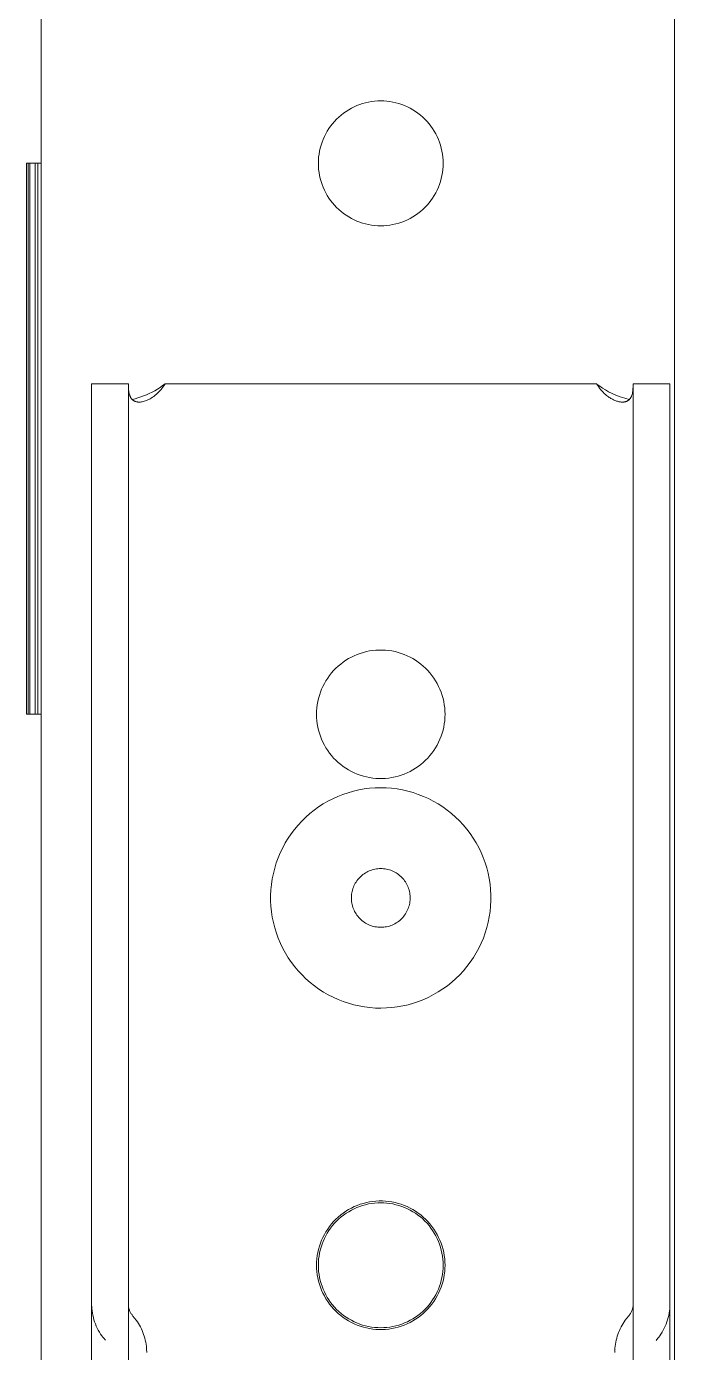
# Model space of a CAD drawing. Header units: millimetres. Extents: x -999 to 4635, y -962 to 3668.
# Drawn here: x -695.2 to -659.9, y 2440.3 to 2512.4 of the extents above; entities that cross this region are included whole.
import ezdxf

# ---------------------------------------------------------------- set-up
doc = ezdxf.new("R2010")
doc.units = ezdxf.units.MM
doc.layers.add('GORUNEN', color=7, linetype='Continuous', lineweight=9)

msp = doc.modelspace()

# ---------------------------------------------------------------- linework, layer by layer
at = {"layer": 'GORUNEN'}
for points in [[(-694.356, 2515), (-694.356, 330)], [(-659.856, 35), (-659.856, 2515)], [(-675.856, 2508.4), (-676.023, 2508.396), (-676.189, 2508.384), (-676.355, 2508.363), (-676.519, 2508.335), (-676.682, 2508.298), (-676.843, 2508.254), (-677.002, 2508.201), (-677.157, 2508.141), (-677.31, 2508.074), (-677.459, 2507.999), (-677.604, 2507.916), (-677.745, 2507.827), (-677.881, 2507.731), (-678.013, 2507.628), (-678.139, 2507.519), (-678.26, 2507.404), (-678.375, 2507.283), (-678.484, 2507.157), (-678.587, 2507.025), (-678.683, 2506.889), (-678.772, 2506.748), (-678.855, 2506.603), (-678.93, 2506.454), (-678.997, 2506.301), (-679.057, 2506.145), (-679.11, 2505.987), (-679.154, 2505.826), (-679.191, 2505.663), (-679.219, 2505.499), (-679.24, 2505.333), (-679.252, 2505.167), (-679.256, 2505)], [(-672.456, 2505), (-672.46, 2505.167), (-672.472, 2505.333), (-672.493, 2505.499), (-672.521, 2505.663), (-672.558, 2505.826), (-672.602, 2505.987), (-672.655, 2506.145), (-672.715, 2506.301), (-672.783, 2506.454), (-672.858, 2506.603), (-672.94, 2506.748), (-673.029, 2506.889), (-673.125, 2507.025), (-673.228, 2507.157), (-673.337, 2507.283), (-673.452, 2507.404), (-673.573, 2507.519), (-673.699, 2507.628), (-673.831, 2507.731), (-673.967, 2507.827), (-674.108, 2507.916), (-674.253, 2507.999), (-674.402, 2508.074), (-674.555, 2508.141), (-674.711, 2508.201), (-674.869, 2508.254), (-675.03, 2508.298), (-675.193, 2508.335), (-675.357, 2508.363), (-675.523, 2508.384), (-675.689, 2508.396), (-675.856, 2508.4)], [(-695.153, 2475), (-695.153, 2505)], [(-695.153, 2505), (-695.061, 2505)], [(-695.153, 2475), (-695.153, 2505)], [(-694.971, 2505), (-695.061, 2505)], [(-695.061, 2475), (-695.061, 2505)], [(-694.971, 2505), (-694.69, 2505)], [(-694.971, 2475), (-694.971, 2505)], [(-694.533, 2505), (-694.69, 2505)], [(-694.69, 2475), (-694.69, 2505)], [(-694.533, 2505), (-694.356, 2505)], [(-694.533, 2475), (-694.533, 2505)], [(-679.256, 2505), (-679.252, 2504.833), (-679.24, 2504.667), (-679.219, 2504.501), (-679.191, 2504.337), (-679.154, 2504.174), (-679.11, 2504.013), (-679.057, 2503.855), (-678.997, 2503.699), (-678.93, 2503.546), (-678.855, 2503.397), (-678.772, 2503.252), (-678.683, 2503.111), (-678.587, 2502.975), (-678.484, 2502.843), (-678.375, 2502.717), (-678.26, 2502.596), (-678.139, 2502.481), (-678.013, 2502.372), (-677.881, 2502.269), (-677.745, 2502.173), (-677.604, 2502.084), (-677.459, 2502.001), (-677.31, 2501.926), (-677.157, 2501.859), (-677.002, 2501.799), (-676.843, 2501.746), (-676.682, 2501.702), (-676.519, 2501.665), (-676.355, 2501.637), (-676.189, 2501.616), (-676.023, 2501.604), (-675.856, 2501.6)], [(-675.856, 2501.6), (-675.689, 2501.604), (-675.523, 2501.616), (-675.357, 2501.637), (-675.193, 2501.665), (-675.03, 2501.702), (-674.869, 2501.746), (-674.711, 2501.799), (-674.555, 2501.859), (-674.402, 2501.926), (-674.253, 2502.001), (-674.108, 2502.084), (-673.967, 2502.173), (-673.831, 2502.269), (-673.699, 2502.372), (-673.573, 2502.481), (-673.452, 2502.596), (-673.337, 2502.717), (-673.228, 2502.843), (-673.125, 2502.975), (-673.029, 2503.111), (-672.94, 2503.252), (-672.858, 2503.397), (-672.783, 2503.546), (-672.715, 2503.699), (-672.655, 2503.855), (-672.602, 2504.013), (-672.558, 2504.174), (-672.521, 2504.337), (-672.493, 2504.501), (-672.472, 2504.667), (-672.46, 2504.833), (-672.456, 2505)], [(-691.606, 2473), (-691.606, 2493)], [(-689.606, 2493), (-691.606, 2493)], [(-689.606, 2493), (-691.606, 2493)], [(-689.606, 2473), (-689.606, 2493)], [(-689.02, 2492), (-689.056, 2492.001), (-689.088, 2492.003), (-689.116, 2492.007), (-689.143, 2492.011), (-689.169, 2492.017), (-689.195, 2492.023), (-689.217, 2492.03), (-689.237, 2492.038), (-689.256, 2492.045), (-689.275, 2492.054), (-689.293, 2492.064), (-689.311, 2492.074), (-689.328, 2492.085), (-689.345, 2492.097), (-689.361, 2492.109), (-689.377, 2492.123), (-689.392, 2492.137), (-689.406, 2492.152), (-689.42, 2492.167), (-689.434, 2492.184), (-689.447, 2492.201), (-689.459, 2492.219), (-689.471, 2492.238), (-689.483, 2492.258), (-689.493, 2492.279), (-689.504, 2492.3), (-689.513, 2492.323), (-689.523, 2492.346), (-689.531, 2492.37), (-689.54, 2492.395), (-689.547, 2492.42), (-689.557, 2492.456), (-689.566, 2492.498), (-689.575, 2492.542), (-689.582, 2492.587), (-689.59, 2492.651), (-689.597, 2492.727), (-689.602, 2492.808), (-689.605, 2492.901), (-689.606, 2493)], [(-687.606, 2493), (-687.738, 2492.896), (-687.876, 2492.798), (-688.019, 2492.706), (-688.165, 2492.62), (-688.315, 2492.54), (-688.467, 2492.466), (-688.621, 2492.398), (-688.776, 2492.335), (-688.932, 2492.278), (-689.087, 2492.227), (-689.242, 2492.181), (-689.395, 2492.14)], [(-687.606, 2493), (-687.676, 2492.89), (-687.75, 2492.786), (-687.826, 2492.689), (-687.904, 2492.599), (-687.984, 2492.516), (-688.065, 2492.439), (-688.147, 2492.369), (-688.221, 2492.312), (-688.288, 2492.264), (-688.355, 2492.221), (-688.421, 2492.182), (-688.487, 2492.147), (-688.552, 2492.115), (-688.616, 2492.088), (-688.68, 2492.064), (-688.742, 2492.044), (-688.797, 2492.029), (-688.845, 2492.018), (-688.892, 2492.01), (-688.938, 2492.004), (-688.979, 2492.001), (-689, 2492), (-689.02, 2492)], [(-664.106, 2493), (-687.606, 2493)], [(-662.317, 2492.14), (-662.566, 2492.209), (-662.818, 2492.291), (-663.044, 2492.378), (-663.247, 2492.467), (-663.446, 2492.566), (-663.621, 2492.663), (-663.775, 2492.758), (-663.923, 2492.859), (-664.016, 2492.928), (-664.106, 2493)], [(-662.692, 2492), (-662.729, 2492.001), (-662.767, 2492.004), (-662.806, 2492.008), (-662.845, 2492.014), (-662.885, 2492.022), (-662.927, 2492.032), (-662.968, 2492.043), (-663.011, 2492.056), (-663.054, 2492.071), (-663.097, 2492.088), (-663.141, 2492.107), (-663.186, 2492.127), (-663.231, 2492.15), (-663.276, 2492.174), (-663.321, 2492.2), (-663.367, 2492.228), (-663.413, 2492.258), (-663.459, 2492.289), (-663.505, 2492.323), (-663.551, 2492.359), (-663.612, 2492.409), (-663.68, 2492.47), (-663.747, 2492.536), (-663.814, 2492.606), (-663.879, 2492.681), (-663.942, 2492.76), (-664.004, 2492.844), (-664.056, 2492.92), (-664.106, 2493)], [(-662.106, 2493), (-662.109, 2492.835), (-662.117, 2492.699), (-662.127, 2492.608), (-662.139, 2492.53), (-662.152, 2492.471), (-662.165, 2492.42), (-662.178, 2492.377), (-662.192, 2492.34), (-662.205, 2492.308), (-662.217, 2492.281), (-662.231, 2492.255), (-662.245, 2492.231), (-662.259, 2492.21), (-662.272, 2492.192), (-662.285, 2492.175), (-662.299, 2492.159), (-662.313, 2492.144), (-662.328, 2492.129), (-662.344, 2492.115), (-662.36, 2492.102), (-662.377, 2492.09), (-662.394, 2492.078), (-662.412, 2492.068), (-662.43, 2492.058), (-662.449, 2492.049), (-662.468, 2492.04), (-662.488, 2492.033), (-662.508, 2492.026), (-662.529, 2492.02), (-662.55, 2492.015), (-662.572, 2492.011), (-662.594, 2492.007), (-662.617, 2492.004), (-662.64, 2492.002), (-662.664, 2492.001), (-662.678, 2492), (-662.692, 2492)], [(-662.106, 2493), (-660.106, 2493)], [(-662.106, 2493), (-662.106, 2473)], [(-660.106, 2493), (-660.106, 2473)], [(-672.356, 2475), (-672.36, 2475.174), (-672.373, 2475.348), (-672.395, 2475.522), (-672.425, 2475.694), (-672.464, 2475.864), (-672.512, 2476.032), (-672.567, 2476.197), (-672.631, 2476.36), (-672.703, 2476.519), (-672.782, 2476.674), (-672.87, 2476.825), (-672.964, 2476.972), (-673.066, 2477.113), (-673.175, 2477.25), (-673.29, 2477.381), (-673.412, 2477.506), (-673.54, 2477.624), (-673.674, 2477.736), (-673.813, 2477.842), (-673.957, 2477.94), (-674.106, 2478.031), (-674.259, 2478.115), (-674.417, 2478.19), (-674.577, 2478.258), (-674.741, 2478.318), (-674.908, 2478.369), (-675.077, 2478.412), (-675.248, 2478.447), (-675.421, 2478.473), (-675.595, 2478.49), (-675.769, 2478.499), (-675.943, 2478.499), (-676.118, 2478.49), (-676.291, 2478.473), (-676.464, 2478.447), (-676.635, 2478.412), (-676.804, 2478.369), (-676.971, 2478.318), (-677.135, 2478.258), (-677.296, 2478.19), (-677.453, 2478.115), (-677.606, 2478.031), (-677.755, 2477.94), (-677.899, 2477.842), (-678.038, 2477.736), (-678.172, 2477.624), (-678.3, 2477.506), (-678.422, 2477.381), (-678.537, 2477.25), (-678.646, 2477.113), (-678.748, 2476.972), (-678.843, 2476.825), (-678.93, 2476.674), (-679.009, 2476.519), (-679.081, 2476.36), (-679.145, 2476.197), (-679.201, 2476.032), (-679.248, 2475.864), (-679.287, 2475.694), (-679.317, 2475.522), (-679.339, 2475.348), (-679.352, 2475.174), (-679.356, 2475)], [(-695.153, 2475), (-695.061, 2475)], [(-694.971, 2475), (-695.061, 2475)], [(-694.971, 2475), (-694.69, 2475)], [(-694.533, 2475), (-694.69, 2475)], [(-694.533, 2475), (-694.356, 2475)], [(-679.356, 2475), (-679.352, 2474.826), (-679.339, 2474.652), (-679.317, 2474.478), (-679.287, 2474.306), (-679.248, 2474.136), (-679.201, 2473.968), (-679.145, 2473.803), (-679.081, 2473.64), (-679.009, 2473.481), (-678.93, 2473.326), (-678.843, 2473.175), (-678.748, 2473.028), (-678.646, 2472.887), (-678.537, 2472.75), (-678.422, 2472.619), (-678.3, 2472.494), (-678.172, 2472.376), (-678.038, 2472.264), (-677.899, 2472.158), (-677.755, 2472.06), (-677.606, 2471.969), (-677.453, 2471.885), (-677.296, 2471.81), (-677.135, 2471.742), (-676.971, 2471.682), (-676.804, 2471.631), (-676.635, 2471.588), (-676.464, 2471.553), (-676.291, 2471.527), (-676.118, 2471.51), (-675.943, 2471.501), (-675.769, 2471.501), (-675.595, 2471.51), (-675.421, 2471.527), (-675.248, 2471.553), (-675.077, 2471.588), (-674.908, 2471.631), (-674.741, 2471.682), (-674.577, 2471.742), (-674.417, 2471.81), (-674.259, 2471.885), (-674.106, 2471.969), (-673.957, 2472.06), (-673.813, 2472.158), (-673.674, 2472.264), (-673.54, 2472.376), (-673.412, 2472.494), (-673.29, 2472.619), (-673.175, 2472.75), (-673.066, 2472.887), (-672.964, 2473.028), (-672.87, 2473.175), (-672.782, 2473.326), (-672.703, 2473.481), (-672.631, 2473.64), (-672.567, 2473.803), (-672.512, 2473.968), (-672.464, 2474.136), (-672.425, 2474.306), (-672.395, 2474.478), (-672.373, 2474.652), (-672.36, 2474.826), (-672.356, 2475)], [(-691.606, 2473), (-691.606, 2377.21)], [(-689.606, 2377.21), (-689.606, 2473)], [(-662.106, 2473), (-662.106, 2377.21)], [(-660.106, 2377.21), (-660.106, 2473)], [(-672.98, 2459.735), (-672.721, 2459.884), (-672.47, 2460.047), (-672.227, 2460.222), (-671.993, 2460.409), (-671.769, 2460.607), (-671.555, 2460.816), (-671.352, 2461.036), (-671.16, 2461.265), (-670.98, 2461.504), (-670.812, 2461.751), (-670.656, 2462.007), (-670.513, 2462.27), (-670.384, 2462.54), (-670.268, 2462.815), (-670.166, 2463.097), (-670.078, 2463.383), (-670.005, 2463.673), (-669.946, 2463.966), (-669.902, 2464.262), (-669.872, 2464.56), (-669.858, 2464.858), (-669.858, 2465.158), (-669.873, 2465.456), (-669.904, 2465.754), (-669.949, 2466.05), (-670.008, 2466.343), (-670.083, 2466.633), (-670.171, 2466.919), (-670.274, 2467.199), (-670.39, 2467.475), (-670.521, 2467.744), (-670.664, 2468.007), (-670.82, 2468.262), (-670.989, 2468.509), (-671.17, 2468.747), (-671.363, 2468.976), (-671.566, 2469.195), (-671.781, 2469.404), (-672.005, 2469.601), (-672.24, 2469.788), (-672.483, 2469.962), (-672.734, 2470.124), (-672.994, 2470.273), (-673.26, 2470.409), (-673.533, 2470.532), (-673.811, 2470.641), (-674.095, 2470.736), (-674.383, 2470.816), (-674.675, 2470.883), (-674.97, 2470.934), (-675.267, 2470.971), (-675.565, 2470.993), (-675.864, 2471), (-676.163, 2470.992), (-676.461, 2470.969), (-676.758, 2470.932), (-677.053, 2470.879), (-677.344, 2470.812), (-677.632, 2470.731), (-677.916, 2470.635), (-678.194, 2470.526), (-678.467, 2470.402), (-678.733, 2470.265)], [(-678.733, 2470.265), (-678.992, 2470.116), (-679.243, 2469.953), (-679.485, 2469.778), (-679.719, 2469.591), (-679.943, 2469.393), (-680.157, 2469.184), (-680.36, 2468.964), (-680.552, 2468.735), (-680.732, 2468.496), (-680.901, 2468.249), (-681.056, 2467.993), (-681.199, 2467.73), (-681.328, 2467.46), (-681.444, 2467.185), (-681.546, 2466.903), (-681.634, 2466.617), (-681.707, 2466.327), (-681.766, 2466.034), (-681.811, 2465.738), (-681.84, 2465.44), (-681.854, 2465.142), (-681.854, 2464.842), (-681.839, 2464.544), (-681.809, 2464.246), (-681.764, 2463.95), (-681.704, 2463.657), (-681.63, 2463.367), (-681.541, 2463.081), (-681.438, 2462.801), (-681.322, 2462.525), (-681.192, 2462.256), (-681.048, 2461.993), (-680.892, 2461.738), (-680.723, 2461.491), (-680.542, 2461.253), (-680.349, 2461.024), (-680.146, 2460.805), (-679.931, 2460.596), (-679.707, 2460.399), (-679.473, 2460.212), (-679.229, 2460.038), (-678.978, 2459.876), (-678.719, 2459.727), (-678.452, 2459.591), (-678.179, 2459.468), (-677.901, 2459.359), (-677.617, 2459.264), (-677.329, 2459.184), (-677.037, 2459.117), (-676.742, 2459.066), (-676.446, 2459.029), (-676.147, 2459.007), (-675.848, 2459), (-675.549, 2459.008), (-675.251, 2459.031), (-674.954, 2459.068), (-674.659, 2459.121), (-674.368, 2459.188), (-674.08, 2459.269), (-673.796, 2459.365), (-673.518, 2459.474), (-673.246, 2459.598), (-672.98, 2459.735)], [(-676.623, 2466.404), (-676.692, 2466.364), (-676.759, 2466.321), (-676.824, 2466.274), (-676.886, 2466.224), (-676.946, 2466.171), (-677.003, 2466.116), (-677.057, 2466.057), (-677.108, 2465.996), (-677.156, 2465.932), (-677.201, 2465.866), (-677.243, 2465.798), (-677.281, 2465.728), (-677.315, 2465.656), (-677.346, 2465.583), (-677.373, 2465.508), (-677.397, 2465.431), (-677.416, 2465.354), (-677.432, 2465.276), (-677.444, 2465.197), (-677.452, 2465.117), (-677.456, 2465.038), (-677.456, 2464.958), (-677.451, 2464.878), (-677.443, 2464.799), (-677.431, 2464.72), (-677.415, 2464.642), (-677.396, 2464.565), (-677.372, 2464.488), (-677.345, 2464.413), (-677.314, 2464.34), (-677.279, 2464.268), (-677.241, 2464.198), (-677.199, 2464.13), (-677.154, 2464.064), (-677.106, 2464.001), (-677.054, 2463.94), (-677, 2463.881), (-676.943, 2463.826), (-676.883, 2463.773), (-676.82, 2463.723), (-676.756, 2463.677), (-676.689, 2463.634), (-676.619, 2463.594), (-676.548, 2463.558), (-676.476, 2463.525), (-676.401, 2463.496), (-676.326, 2463.47), (-676.249, 2463.449), (-676.171, 2463.431), (-676.092, 2463.418), (-676.013, 2463.408), (-675.934, 2463.402), (-675.854, 2463.4), (-675.774, 2463.402), (-675.695, 2463.408), (-675.616, 2463.418), (-675.537, 2463.432), (-675.459, 2463.45), (-675.382, 2463.472), (-675.307, 2463.497), (-675.233, 2463.526), (-675.16, 2463.559), (-675.089, 2463.596)], [(-675.089, 2463.596), (-675.02, 2463.636), (-674.953, 2463.679), (-674.888, 2463.726), (-674.826, 2463.776), (-674.766, 2463.829), (-674.709, 2463.884), (-674.655, 2463.943), (-674.604, 2464.004), (-674.556, 2464.068), (-674.511, 2464.134), (-674.469, 2464.202), (-674.431, 2464.272), (-674.397, 2464.344), (-674.366, 2464.417), (-674.339, 2464.492), (-674.315, 2464.569), (-674.296, 2464.646), (-674.28, 2464.724), (-674.268, 2464.803), (-674.26, 2464.883), (-674.257, 2464.962), (-674.257, 2465.042), (-674.261, 2465.122), (-674.269, 2465.201), (-674.281, 2465.28), (-674.297, 2465.358), (-674.316, 2465.435), (-674.34, 2465.512), (-674.367, 2465.587), (-674.399, 2465.66), (-674.433, 2465.732), (-674.472, 2465.802), (-674.513, 2465.87), (-674.558, 2465.936), (-674.606, 2465.999), (-674.658, 2466.06), (-674.712, 2466.119), (-674.769, 2466.174), (-674.829, 2466.227), (-674.892, 2466.277), (-674.957, 2466.323), (-675.024, 2466.366), (-675.093, 2466.406), (-675.164, 2466.442), (-675.237, 2466.475), (-675.311, 2466.504), (-675.387, 2466.53), (-675.463, 2466.551), (-675.541, 2466.569), (-675.62, 2466.582), (-675.699, 2466.592), (-675.778, 2466.598), (-675.858, 2466.6), (-675.938, 2466.598), (-676.018, 2466.592), (-676.097, 2466.582), (-676.175, 2466.568), (-676.253, 2466.55), (-676.33, 2466.528), (-676.405, 2466.503), (-676.48, 2466.474), (-676.552, 2466.441), (-676.623, 2466.404)], [(-672.356, 2445), (-672.36, 2445.174), (-672.373, 2445.348), (-672.395, 2445.522), (-672.425, 2445.694), (-672.464, 2445.864), (-672.512, 2446.032), (-672.567, 2446.197), (-672.631, 2446.36), (-672.703, 2446.519), (-672.782, 2446.674), (-672.87, 2446.825), (-672.964, 2446.972), (-673.066, 2447.113), (-673.175, 2447.25), (-673.29, 2447.381), (-673.412, 2447.506), (-673.54, 2447.624), (-673.674, 2447.736), (-673.813, 2447.842), (-673.957, 2447.94), (-674.106, 2448.031), (-674.259, 2448.115), (-674.417, 2448.19), (-674.577, 2448.258), (-674.741, 2448.318), (-674.908, 2448.369), (-675.077, 2448.412), (-675.248, 2448.447), (-675.421, 2448.473), (-675.595, 2448.49), (-675.769, 2448.499), (-675.943, 2448.499), (-676.118, 2448.49), (-676.291, 2448.473), (-676.464, 2448.447), (-676.635, 2448.412), (-676.804, 2448.369), (-676.971, 2448.318), (-677.135, 2448.258), (-677.296, 2448.19), (-677.453, 2448.115), (-677.606, 2448.031), (-677.755, 2447.94), (-677.899, 2447.842), (-678.038, 2447.736), (-678.172, 2447.624), (-678.3, 2447.506), (-678.422, 2447.381), (-678.537, 2447.25), (-678.646, 2447.113), (-678.748, 2446.972), (-678.843, 2446.825), (-678.93, 2446.674), (-679.009, 2446.519), (-679.081, 2446.36), (-679.145, 2446.197), (-679.201, 2446.032), (-679.248, 2445.864), (-679.287, 2445.694), (-679.317, 2445.522), (-679.339, 2445.348), (-679.352, 2445.174), (-679.356, 2445)], [(-675.856, 2448.4), (-676.023, 2448.396), (-676.189, 2448.384), (-676.355, 2448.363), (-676.519, 2448.335), (-676.682, 2448.298), (-676.843, 2448.254), (-677.002, 2448.201), (-677.157, 2448.141), (-677.31, 2448.074), (-677.459, 2447.999), (-677.604, 2447.916), (-677.745, 2447.827), (-677.881, 2447.731), (-678.013, 2447.628), (-678.139, 2447.519), (-678.26, 2447.404), (-678.375, 2447.283), (-678.484, 2447.157), (-678.587, 2447.025), (-678.683, 2446.889), (-678.772, 2446.748), (-678.855, 2446.603), (-678.93, 2446.454), (-678.997, 2446.301), (-679.057, 2446.145), (-679.11, 2445.987), (-679.154, 2445.826), (-679.191, 2445.663), (-679.219, 2445.499), (-679.24, 2445.333), (-679.252, 2445.167), (-679.256, 2445)], [(-672.456, 2445), (-672.46, 2445.167), (-672.472, 2445.333), (-672.493, 2445.499), (-672.521, 2445.663), (-672.558, 2445.826), (-672.602, 2445.987), (-672.655, 2446.145), (-672.715, 2446.301), (-672.783, 2446.454), (-672.858, 2446.603), (-672.94, 2446.748), (-673.029, 2446.889), (-673.125, 2447.025), (-673.228, 2447.157), (-673.337, 2447.283), (-673.452, 2447.404), (-673.573, 2447.519), (-673.699, 2447.628), (-673.831, 2447.731), (-673.967, 2447.827), (-674.108, 2447.916), (-674.253, 2447.999), (-674.402, 2448.074), (-674.555, 2448.141), (-674.711, 2448.201), (-674.869, 2448.254), (-675.03, 2448.298), (-675.193, 2448.335), (-675.357, 2448.363), (-675.523, 2448.384), (-675.689, 2448.396), (-675.856, 2448.4)], [(-679.356, 2445), (-679.352, 2444.826), (-679.339, 2444.652), (-679.317, 2444.478), (-679.287, 2444.306), (-679.248, 2444.136), (-679.201, 2443.968), (-679.145, 2443.803), (-679.081, 2443.64), (-679.009, 2443.481), (-678.93, 2443.326), (-678.843, 2443.175), (-678.748, 2443.028), (-678.646, 2442.887), (-678.537, 2442.75), (-678.422, 2442.619), (-678.3, 2442.494), (-678.172, 2442.376), (-678.038, 2442.264), (-677.899, 2442.158), (-677.755, 2442.06), (-677.606, 2441.969), (-677.453, 2441.885), (-677.296, 2441.81), (-677.135, 2441.742), (-676.971, 2441.682), (-676.804, 2441.631), (-676.635, 2441.588), (-676.464, 2441.553), (-676.291, 2441.527), (-676.118, 2441.51), (-675.943, 2441.501), (-675.769, 2441.501), (-675.595, 2441.51), (-675.421, 2441.527), (-675.248, 2441.553), (-675.077, 2441.588), (-674.908, 2441.631), (-674.741, 2441.682), (-674.577, 2441.742), (-674.417, 2441.81), (-674.259, 2441.885), (-674.106, 2441.969), (-673.957, 2442.06), (-673.813, 2442.158), (-673.674, 2442.264), (-673.54, 2442.376), (-673.412, 2442.494), (-673.29, 2442.619), (-673.175, 2442.75), (-673.066, 2442.887), (-672.964, 2443.028), (-672.87, 2443.175), (-672.782, 2443.326), (-672.703, 2443.481), (-672.631, 2443.64), (-672.567, 2443.803), (-672.512, 2443.968), (-672.464, 2444.136), (-672.425, 2444.306), (-672.395, 2444.478), (-672.373, 2444.652), (-672.36, 2444.826), (-672.356, 2445)], [(-679.256, 2445), (-679.252, 2444.833), (-679.24, 2444.667), (-679.219, 2444.501), (-679.191, 2444.337), (-679.154, 2444.174), (-679.11, 2444.013), (-679.057, 2443.855), (-678.997, 2443.699), (-678.93, 2443.546), (-678.855, 2443.397), (-678.772, 2443.252), (-678.683, 2443.111), (-678.587, 2442.975), (-678.484, 2442.843), (-678.375, 2442.717), (-678.26, 2442.596), (-678.139, 2442.481), (-678.013, 2442.372), (-677.881, 2442.269), (-677.745, 2442.173), (-677.604, 2442.084), (-677.459, 2442.001), (-677.31, 2441.926), (-677.157, 2441.859), (-677.002, 2441.799), (-676.843, 2441.746), (-676.682, 2441.702), (-676.519, 2441.665), (-676.355, 2441.637), (-676.189, 2441.616), (-676.023, 2441.604), (-675.856, 2441.6)], [(-675.856, 2441.6), (-675.689, 2441.604), (-675.523, 2441.616), (-675.357, 2441.637), (-675.193, 2441.665), (-675.03, 2441.702), (-674.869, 2441.746), (-674.711, 2441.799), (-674.555, 2441.859), (-674.402, 2441.926), (-674.253, 2442.001), (-674.108, 2442.084), (-673.967, 2442.173), (-673.831, 2442.269), (-673.699, 2442.372), (-673.573, 2442.481), (-673.452, 2442.596), (-673.337, 2442.717), (-673.228, 2442.843), (-673.125, 2442.975), (-673.029, 2443.111), (-672.94, 2443.252), (-672.858, 2443.397), (-672.783, 2443.546), (-672.715, 2443.699), (-672.655, 2443.855), (-672.602, 2444.013), (-672.558, 2444.174), (-672.521, 2444.337), (-672.493, 2444.501), (-672.472, 2444.667), (-672.46, 2444.833), (-672.456, 2445)], [(-690.856, 2440.912), (-690.95, 2441.024), (-691.003, 2441.092), (-691.054, 2441.162), (-691.116, 2441.253), (-691.182, 2441.358), (-691.243, 2441.465), (-691.299, 2441.575), (-691.352, 2441.687), (-691.399, 2441.801), (-691.442, 2441.916), (-691.48, 2442.034), (-691.513, 2442.153), (-691.541, 2442.273), (-691.564, 2442.394), (-691.582, 2442.517), (-691.595, 2442.639), (-691.603, 2442.762), (-691.605, 2442.829), (-691.606, 2442.896)], [(-689.356, 2442.234), (-689.387, 2442.272), (-689.404, 2442.294), (-689.421, 2442.316), (-689.441, 2442.346), (-689.463, 2442.381), (-689.484, 2442.417), (-689.503, 2442.453), (-689.52, 2442.49), (-689.536, 2442.528), (-689.55, 2442.567), (-689.563, 2442.606), (-689.574, 2442.646), (-689.584, 2442.686), (-689.592, 2442.726), (-689.598, 2442.767), (-689.602, 2442.808), (-689.605, 2442.849), (-689.606, 2442.872), (-689.606, 2442.896)], [(-662.356, 2442.234), (-662.325, 2442.272), (-662.308, 2442.294), (-662.291, 2442.316), (-662.271, 2442.346), (-662.249, 2442.381), (-662.228, 2442.417), (-662.209, 2442.453), (-662.192, 2442.49), (-662.176, 2442.528), (-662.162, 2442.567), (-662.149, 2442.606), (-662.138, 2442.646), (-662.128, 2442.686), (-662.121, 2442.726), (-662.114, 2442.767), (-662.11, 2442.808), (-662.107, 2442.849), (-662.106, 2442.872), (-662.106, 2442.896)], [(-660.856, 2440.911), (-660.762, 2441.024), (-660.711, 2441.089), (-660.662, 2441.156), (-660.6, 2441.247), (-660.534, 2441.351), (-660.473, 2441.458), (-660.416, 2441.568), (-660.364, 2441.68), (-660.316, 2441.794), (-660.273, 2441.91), (-660.235, 2442.027), (-660.201, 2442.146), (-660.173, 2442.266), (-660.15, 2442.387), (-660.131, 2442.509), (-660.118, 2442.632), (-660.109, 2442.755), (-660.107, 2442.825), (-660.106, 2442.896)], [(-689.356, 2442.234), (-689.262, 2442.122), (-689.173, 2442.006), (-689.116, 2441.923), (-689.056, 2441.83), (-689, 2441.736), (-688.947, 2441.64), (-688.898, 2441.542), (-688.853, 2441.442), (-688.811, 2441.34), (-688.773, 2441.237), (-688.739, 2441.133), (-688.709, 2441.027), (-688.682, 2440.921), (-688.659, 2440.814), (-688.641, 2440.705), (-688.626, 2440.597), (-688.615, 2440.487), (-688.609, 2440.378), (-688.607, 2440.314), (-688.606, 2440.25)], [(-662.356, 2442.234), (-662.45, 2442.122), (-662.539, 2442.006), (-662.596, 2441.923), (-662.656, 2441.83), (-662.712, 2441.736), (-662.765, 2441.64), (-662.814, 2441.542), (-662.859, 2441.442), (-662.901, 2441.34), (-662.939, 2441.237), (-662.973, 2441.133), (-663.004, 2441.027), (-663.03, 2440.921), (-663.053, 2440.814), (-663.071, 2440.705), (-663.086, 2440.597), (-663.097, 2440.487), (-663.103, 2440.378), (-663.105, 2440.314), (-663.106, 2440.25)]]:
    msp.add_lwpolyline(points, dxfattribs=at)

doc.saveas('drawing.dxf')
